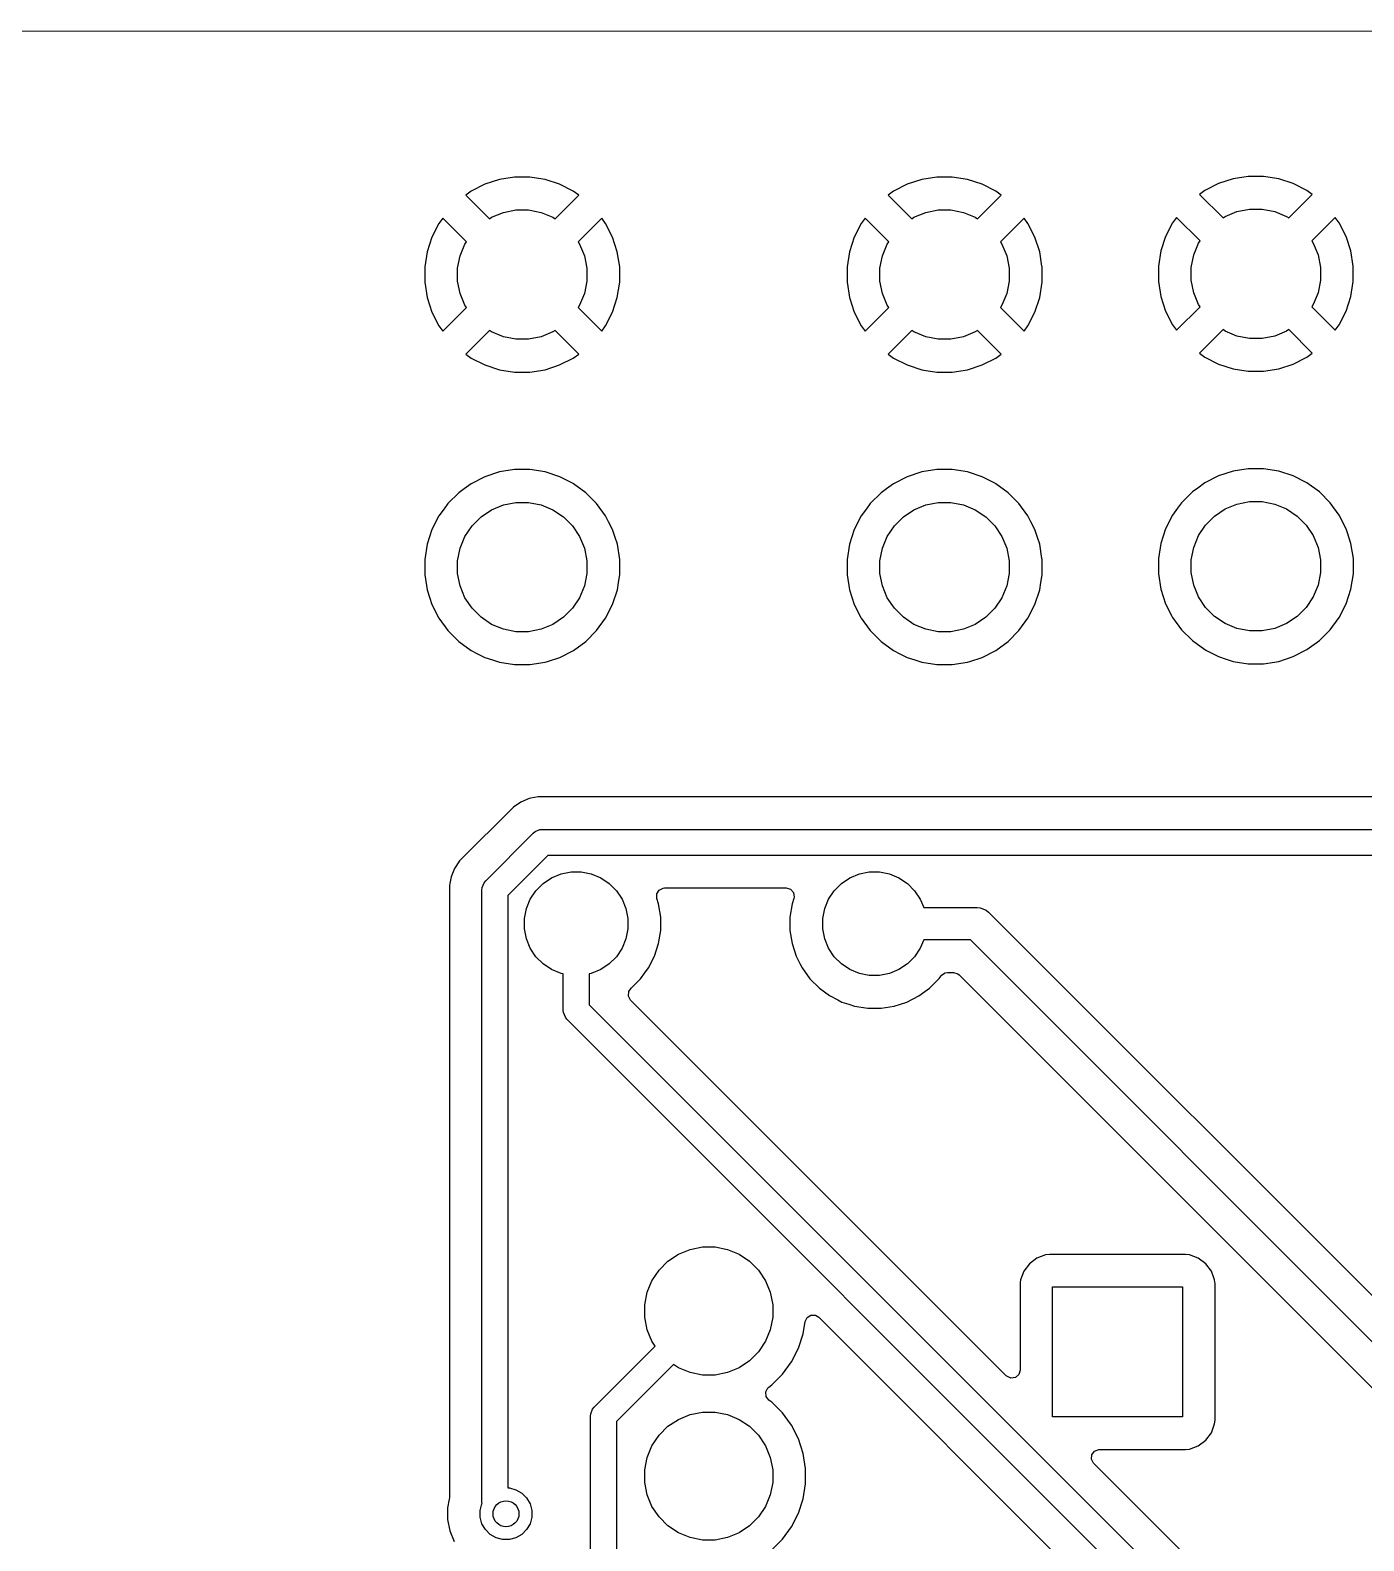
# Model space of a CAD drawing. Extents: x 3.9 to 7.62, y -4.5 to -1.2.
# Drawn here: x 4.751 to 5.559, y -2.116 to -1.201 of the extents above; entities that cross this region are included whole.
import ezdxf

# ---------------------------------------------------------------- set-up
doc = ezdxf.new("R2010")
doc.units = 0
doc.header["$MEASUREMENT"] = 0
doc.layers.add('BLACK', color=7, linetype='CONTINUOUS')

msp = doc.modelspace()

# ---------------------------------------------------------------- linework, layer by layer
at = {"layer": 'BLACK', "linetype": 'CONTINUOUS'}
for p, q in [((4.04539, -1.20157), (7.47035, -1.20084)), ((5.04456, -1.28986), (5.03538, -1.29132)), ((5.05386, -1.28986), (5.04456, -1.28986)), ((5.06304, -1.29132), (5.05386, -1.28986)), ((5.30047, -1.28986), (5.29129, -1.29132)), ((5.30977, -1.28986), (5.30047, -1.28986)), ((5.31895, -1.29132), (5.30977, -1.28986)), ((5.48905, -1.28937), (5.47987, -1.29082)), ((5.49835, -1.28937), (5.48905, -1.28937)), ((5.50753, -1.29082), (5.49835, -1.28937)), ((5.01826, -1.29841), (5.015, -1.30078)), ((5.02654, -1.29419), (5.01826, -1.29841)), ((5.03538, -1.29132), (5.02654, -1.29419)), ((5.07188, -1.29419), (5.06304, -1.29132)), ((5.06304, -1.29132), (5.06304, -1.29132)), ((5.08016, -1.29841), (5.07188, -1.29419)), ((5.08343, -1.30078), (5.08016, -1.29841)), ((5.27417, -1.29841), (5.2709, -1.30078)), ((5.28245, -1.29419), (5.27417, -1.29841)), ((5.29129, -1.29132), (5.28245, -1.29419)), ((5.32779, -1.29419), (5.31895, -1.29132)), ((5.31895, -1.29132), (5.31895, -1.29132)), ((5.33607, -1.29841), (5.32779, -1.29419)), ((5.33933, -1.30078), (5.33607, -1.29841)), ((5.46275, -1.29792), (5.45948, -1.30029)), ((5.47103, -1.2937), (5.46275, -1.29792)), ((5.47987, -1.29082), (5.47103, -1.2937)), ((5.51637, -1.2937), (5.50753, -1.29082)), ((5.50753, -1.29082), (5.50753, -1.29082)), ((5.52465, -1.29792), (5.51637, -1.2937)), ((5.52792, -1.30029), (5.52465, -1.29792)), ((5.015, -1.30078), (5.02931, -1.31509)), ((5.06912, -1.31509), (5.08343, -1.30078)), ((5.08343, -1.30078), (5.08343, -1.30078)), ((5.2709, -1.30078), (5.28521, -1.31509)), ((5.32502, -1.31509), (5.33933, -1.30078)), ((5.33933, -1.30078), (5.33933, -1.30078)), ((5.45948, -1.30029), (5.4738, -1.3146)), ((5.5136, -1.3146), (5.52792, -1.30029)), ((5.52792, -1.30029), (5.52792, -1.30029)), ((5.00108, -1.3147), (4.9987, -1.31797)), ((5.01539, -1.32901), (5.00108, -1.3147)), ((5.02931, -1.31509), (5.03065, -1.3142)), ((5.03065, -1.3142), (5.03778, -1.31124)), ((5.03778, -1.31124), (5.04535, -1.30974)), ((5.04535, -1.30974), (5.05307, -1.30974)), ((5.05307, -1.30974), (5.06064, -1.31124)), ((5.06064, -1.31124), (5.06777, -1.3142)), ((5.06777, -1.3142), (5.06912, -1.31509)), ((5.09735, -1.3147), (5.08304, -1.32901)), ((5.09972, -1.31797), (5.09735, -1.3147)), ((5.09735, -1.3147), (5.09735, -1.3147)), ((5.25698, -1.3147), (5.25461, -1.31797)), ((5.2713, -1.32901), (5.25698, -1.3147)), ((5.28521, -1.31509), (5.28656, -1.3142)), ((5.28656, -1.3142), (5.29369, -1.31124)), ((5.29369, -1.31124), (5.30126, -1.30974)), ((5.30126, -1.30974), (5.30898, -1.30974)), ((5.30898, -1.30974), (5.31655, -1.31124)), ((5.31655, -1.31124), (5.32368, -1.3142)), ((5.32368, -1.3142), (5.32502, -1.31509)), ((5.35325, -1.3147), (5.33894, -1.32901)), ((5.35563, -1.31797), (5.35325, -1.3147)), ((5.35325, -1.3147), (5.35325, -1.3147)), ((5.44319, -1.31747), (5.43897, -1.32576)), ((5.44556, -1.31421), (5.44319, -1.31747)), ((5.45988, -1.32852), (5.44556, -1.31421)), ((5.4738, -1.3146), (5.47514, -1.3137)), ((5.47514, -1.3137), (5.48227, -1.31075)), ((5.48227, -1.31075), (5.48984, -1.30924)), ((5.48984, -1.30924), (5.49756, -1.30924)), ((5.49756, -1.30924), (5.50513, -1.31075)), ((5.50513, -1.31075), (5.51226, -1.3137)), ((5.51226, -1.3137), (5.5136, -1.3146)), ((5.54184, -1.31421), (5.52752, -1.32852)), ((5.54421, -1.31747), (5.54184, -1.31421)), ((5.54184, -1.31421), (5.54184, -1.31421)), ((5.54843, -1.32576), (5.54421, -1.31747)), ((4.99448, -1.32625), (4.99161, -1.33509)), ((4.9987, -1.31797), (4.99448, -1.32625)), ((5.10394, -1.32625), (5.09972, -1.31797)), ((5.10681, -1.33509), (5.10394, -1.32625)), ((5.25039, -1.32625), (5.24752, -1.33509)), ((5.25461, -1.31797), (5.25039, -1.32625)), ((5.35985, -1.32625), (5.35563, -1.31797)), ((5.36272, -1.33509), (5.35985, -1.32625)), ((5.43897, -1.32576), (5.4361, -1.3346)), ((5.5513, -1.3346), (5.54843, -1.32576)), ((4.99161, -1.33509), (4.99016, -1.34427)), ((5.01154, -1.33749), (5.01449, -1.33036)), ((5.01449, -1.33036), (5.01539, -1.32901)), ((5.08304, -1.32901), (5.08393, -1.33036)), ((5.08393, -1.33036), (5.08689, -1.33749)), ((5.10827, -1.34427), (5.10681, -1.33509)), ((5.24752, -1.33509), (5.24606, -1.34427)), ((5.26744, -1.33749), (5.2704, -1.33036)), ((5.2704, -1.33036), (5.2713, -1.32901)), ((5.33894, -1.32901), (5.33984, -1.33036)), ((5.33984, -1.33036), (5.34279, -1.33749)), ((5.3641, -1.34378), (5.36272, -1.33509)), ((5.4361, -1.3346), (5.43465, -1.34378)), ((5.45603, -1.337), (5.45898, -1.32987)), ((5.45898, -1.32987), (5.45988, -1.32852)), ((5.52752, -1.32852), (5.52842, -1.32987)), ((5.52842, -1.32987), (5.53138, -1.337)), ((5.55276, -1.34378), (5.5513, -1.3346)), ((4.99016, -1.34427), (4.99016, -1.35357)), ((5.01003, -1.34506), (5.01154, -1.33749)), ((5.01003, -1.35278), (5.01003, -1.34506)), ((5.08689, -1.33749), (5.08839, -1.34506)), ((5.08839, -1.34506), (5.08839, -1.35278)), ((5.10827, -1.35357), (5.10827, -1.34427)), ((5.24606, -1.34427), (5.24606, -1.35357)), ((5.26594, -1.34506), (5.26744, -1.33749)), ((5.26594, -1.35278), (5.26594, -1.34506)), ((5.34279, -1.33749), (5.3443, -1.34506)), ((5.3443, -1.34506), (5.3443, -1.35278)), ((5.36417, -1.34427), (5.3641, -1.34378)), ((5.36417, -1.35357), (5.36417, -1.34427)), ((5.36417, -1.34427), (5.36417, -1.34427)), ((5.43465, -1.34378), (5.43465, -1.35307)), ((5.45452, -1.34457), (5.45603, -1.337)), ((5.45452, -1.35228), (5.45452, -1.34457)), ((5.53138, -1.337), (5.53288, -1.34457)), ((5.53288, -1.34457), (5.53288, -1.35228)), ((5.55276, -1.35307), (5.55276, -1.34378)), ((4.99016, -1.35357), (4.99161, -1.36275)), ((5.01154, -1.36035), (5.01003, -1.35278)), ((5.08839, -1.35278), (5.08689, -1.36035)), ((5.10681, -1.36275), (5.10827, -1.35357)), ((5.24606, -1.35357), (5.24752, -1.36275)), ((5.26744, -1.36035), (5.26594, -1.35278)), ((5.3443, -1.35278), (5.34279, -1.36035)), ((5.36272, -1.36275), (5.36417, -1.35357)), ((5.43465, -1.35307), (5.4361, -1.36225)), ((5.45603, -1.35985), (5.45452, -1.35228)), ((5.53288, -1.35228), (5.53138, -1.35985)), ((5.5513, -1.36225), (5.55276, -1.35307)), ((4.99161, -1.36275), (4.99448, -1.37159)), ((5.01449, -1.36748), (5.01154, -1.36035)), ((5.08689, -1.36035), (5.08393, -1.36748)), ((5.10394, -1.37159), (5.10681, -1.36275)), ((5.24752, -1.36275), (5.25039, -1.37159)), ((5.2704, -1.36748), (5.26744, -1.36035)), ((5.34279, -1.36035), (5.33984, -1.36748)), ((5.35985, -1.37159), (5.36272, -1.36275)), ((5.4361, -1.36225), (5.43897, -1.37109)), ((5.45898, -1.36698), (5.45603, -1.35985)), ((5.53138, -1.35985), (5.52842, -1.36698)), ((5.54843, -1.37109), (5.5513, -1.36225)), ((4.99448, -1.37159), (4.9987, -1.37987)), ((5.00108, -1.38313), (5.01539, -1.36882)), ((5.01539, -1.36882), (5.01449, -1.36748)), ((5.08393, -1.36748), (5.08304, -1.36882)), ((5.08304, -1.36882), (5.09735, -1.38313)), ((5.09972, -1.37987), (5.10394, -1.37159)), ((5.25039, -1.37159), (5.25461, -1.37987)), ((5.25698, -1.38313), (5.2713, -1.36882)), ((5.2713, -1.36882), (5.2704, -1.36748)), ((5.33984, -1.36748), (5.33894, -1.36882)), ((5.33894, -1.36882), (5.35325, -1.38313)), ((5.35563, -1.37987), (5.35985, -1.37159)), ((5.43897, -1.37109), (5.44319, -1.37938)), ((5.44556, -1.38264), (5.45988, -1.36833)), ((5.45988, -1.36833), (5.45898, -1.36698)), ((5.52842, -1.36698), (5.52752, -1.36833)), ((5.52752, -1.36833), (5.54184, -1.38264)), ((5.54421, -1.37938), (5.54843, -1.37109)), ((4.9987, -1.37987), (5.00108, -1.38313)), ((5.09735, -1.38313), (5.09972, -1.37987)), ((5.09972, -1.37987), (5.09972, -1.37987)), ((5.25461, -1.37987), (5.25698, -1.38313)), ((5.35325, -1.38313), (5.35563, -1.37987)), ((5.35563, -1.37987), (5.35563, -1.37987)), ((5.44319, -1.37938), (5.44556, -1.38264)), ((5.54184, -1.38264), (5.54421, -1.37938)), ((5.54421, -1.37938), (5.54421, -1.37938)), ((5.00108, -1.38313), (5.00108, -1.38313)), ((5.02931, -1.38274), (5.015, -1.39705)), ((5.03065, -1.38364), (5.02931, -1.38274)), ((5.03778, -1.38659), (5.03065, -1.38364)), ((5.04535, -1.3881), (5.03778, -1.38659)), ((5.05307, -1.3881), (5.04535, -1.3881)), ((5.06064, -1.38659), (5.05307, -1.3881)), ((5.06777, -1.38364), (5.06064, -1.38659)), ((5.06912, -1.38274), (5.06777, -1.38364)), ((5.08343, -1.39705), (5.06912, -1.38274)), ((5.09735, -1.38313), (5.09735, -1.38313)), ((5.25698, -1.38313), (5.25698, -1.38313)), ((5.28521, -1.38274), (5.2709, -1.39705)), ((5.28656, -1.38364), (5.28521, -1.38274)), ((5.29369, -1.38659), (5.28656, -1.38364)), ((5.30126, -1.3881), (5.29369, -1.38659)), ((5.30898, -1.3881), (5.30126, -1.3881)), ((5.31655, -1.38659), (5.30898, -1.3881)), ((5.32368, -1.38364), (5.31655, -1.38659)), ((5.32502, -1.38274), (5.32368, -1.38364)), ((5.33933, -1.39705), (5.32502, -1.38274)), ((5.35325, -1.38313), (5.35325, -1.38313)), ((5.44556, -1.38264), (5.44556, -1.38264)), ((5.4738, -1.38225), (5.45948, -1.39656)), ((5.47514, -1.38315), (5.4738, -1.38225)), ((5.48227, -1.3861), (5.47514, -1.38315)), ((5.48984, -1.38761), (5.48227, -1.3861)), ((5.49756, -1.38761), (5.48984, -1.38761)), ((5.50513, -1.3861), (5.49756, -1.38761)), ((5.51226, -1.38315), (5.50513, -1.3861)), ((5.5136, -1.38225), (5.51226, -1.38315)), ((5.52792, -1.39656), (5.5136, -1.38225)), ((5.54184, -1.38264), (5.54184, -1.38264)), ((5.015, -1.39705), (5.01826, -1.39943)), ((5.01826, -1.39943), (5.02654, -1.40365)), ((5.07188, -1.40365), (5.08016, -1.39943)), ((5.08016, -1.39943), (5.08343, -1.39705)), ((5.08016, -1.39943), (5.08016, -1.39943)), ((5.08343, -1.39705), (5.08343, -1.39705)), ((5.2709, -1.39705), (5.27417, -1.39943)), ((5.27417, -1.39943), (5.28245, -1.40365)), ((5.32779, -1.40365), (5.33607, -1.39943)), ((5.33607, -1.39943), (5.33933, -1.39705)), ((5.33607, -1.39943), (5.33607, -1.39943)), ((5.33933, -1.39705), (5.33933, -1.39705)), ((5.45948, -1.39656), (5.46275, -1.39893)), ((5.46275, -1.39893), (5.47103, -1.40315)), ((5.51637, -1.40315), (5.52465, -1.39893)), ((5.52465, -1.39893), (5.52792, -1.39656)), ((5.52465, -1.39893), (5.52465, -1.39893)), ((5.52792, -1.39656), (5.52792, -1.39656)), ((5.02654, -1.40365), (5.03538, -1.40652)), ((5.03538, -1.40652), (5.03538, -1.40652)), ((5.03538, -1.40652), (5.04456, -1.40797)), ((5.04456, -1.40797), (5.05386, -1.40797)), ((5.05386, -1.40797), (5.06304, -1.40652)), ((5.06304, -1.40652), (5.07188, -1.40365)), ((5.28245, -1.40365), (5.29129, -1.40652)), ((5.29129, -1.40652), (5.29129, -1.40652)), ((5.29129, -1.40652), (5.30047, -1.40797)), ((5.30047, -1.40797), (5.30977, -1.40797)), ((5.30977, -1.40797), (5.31895, -1.40652)), ((5.31895, -1.40652), (5.32779, -1.40365)), ((5.47103, -1.40315), (5.47987, -1.40603)), ((5.47987, -1.40603), (5.47987, -1.40603)), ((5.47987, -1.40603), (5.48905, -1.40748)), ((5.48905, -1.40748), (5.49835, -1.40748)), ((5.49835, -1.40748), (5.50753, -1.40603)), ((5.50753, -1.40603), (5.51637, -1.40315)), ((5.02654, -1.47134), (5.01825, -1.47556)), ((5.03538, -1.46846), (5.02654, -1.47134)), ((5.04456, -1.46701), (5.03538, -1.46846)), ((5.05386, -1.46701), (5.04456, -1.46701)), ((5.04456, -1.46701), (5.04456, -1.46701)), ((5.06305, -1.46846), (5.05386, -1.46701)), ((5.05386, -1.46701), (5.05386, -1.46701)), ((5.07189, -1.47134), (5.06305, -1.46846)), ((5.08005, -1.47549), (5.07189, -1.47134)), ((5.28244, -1.47134), (5.27416, -1.47556)), ((5.29128, -1.46846), (5.28244, -1.47134)), ((5.30047, -1.46701), (5.29128, -1.46846)), ((5.30977, -1.46701), (5.30047, -1.46701)), ((5.30047, -1.46701), (5.30047, -1.46701)), ((5.31895, -1.46846), (5.30977, -1.46701)), ((5.30977, -1.46701), (5.30977, -1.46701)), ((5.3278, -1.47134), (5.31895, -1.46846)), ((5.33595, -1.47549), (5.3278, -1.47134)), ((5.47102, -1.47084), (5.46274, -1.47507)), ((5.47987, -1.46797), (5.47102, -1.47084)), ((5.48905, -1.46652), (5.47987, -1.46797)), ((5.49835, -1.46652), (5.48905, -1.46652)), ((5.48905, -1.46652), (5.48905, -1.46652)), ((5.50753, -1.46797), (5.49835, -1.46652)), ((5.49835, -1.46652), (5.49835, -1.46652)), ((5.51638, -1.47084), (5.50753, -1.46797)), ((5.52466, -1.47507), (5.51638, -1.47084)), ((5.01073, -1.48102), (5.00415, -1.4876)), ((5.01396, -1.47868), (5.01073, -1.48102)), ((5.01073, -1.48102), (5.01073, -1.48102)), ((5.01073, -1.48102), (5.01073, -1.48102)), ((5.01825, -1.47556), (5.01396, -1.47868)), ((5.08017, -1.47556), (5.08005, -1.47549)), ((5.0877, -1.48102), (5.08017, -1.47556)), ((5.09427, -1.4876), (5.0877, -1.48102)), ((5.26663, -1.48102), (5.26006, -1.4876)), ((5.26986, -1.47868), (5.26663, -1.48102)), ((5.26663, -1.48102), (5.26663, -1.48102)), ((5.26663, -1.48102), (5.26663, -1.48102)), ((5.27416, -1.47556), (5.26986, -1.47868)), ((5.33608, -1.47556), (5.33595, -1.47549)), ((5.3436, -1.48102), (5.33608, -1.47556)), ((5.35018, -1.4876), (5.3436, -1.48102)), ((5.45522, -1.48053), (5.44864, -1.48711)), ((5.45845, -1.47818), (5.45522, -1.48053)), ((5.45522, -1.48053), (5.45522, -1.48053)), ((5.45522, -1.48053), (5.45522, -1.48053)), ((5.46274, -1.47507), (5.45845, -1.47818)), ((5.53219, -1.48053), (5.52466, -1.47507)), ((5.53876, -1.48711), (5.53219, -1.48053)), ((5.00181, -1.49083), (4.99869, -1.49512)), ((5.00415, -1.4876), (5.00181, -1.49083)), ((5.00415, -1.4876), (5.00415, -1.4876)), ((5.00415, -1.4876), (5.00415, -1.4876)), ((5.02424, -1.49565), (5.03065, -1.49136)), ((5.03065, -1.49136), (5.03778, -1.48841)), ((5.03778, -1.48841), (5.04535, -1.4869)), ((5.04535, -1.4869), (5.05307, -1.4869)), ((5.05307, -1.4869), (5.06064, -1.48841)), ((5.06064, -1.48841), (5.06777, -1.49136)), ((5.06777, -1.49136), (5.07419, -1.49565)), ((5.09974, -1.49512), (5.09427, -1.4876)), ((5.25771, -1.49083), (5.25459, -1.49512)), ((5.26006, -1.4876), (5.25771, -1.49083)), ((5.26006, -1.4876), (5.26006, -1.4876)), ((5.26006, -1.4876), (5.26006, -1.4876)), ((5.28014, -1.49565), (5.28656, -1.49136)), ((5.28656, -1.49136), (5.29369, -1.48841)), ((5.29369, -1.48841), (5.30126, -1.4869)), ((5.30126, -1.4869), (5.30898, -1.4869)), ((5.30898, -1.4869), (5.31655, -1.48841)), ((5.31655, -1.48841), (5.32368, -1.49136)), ((5.32368, -1.49136), (5.33009, -1.49565)), ((5.35564, -1.49512), (5.35018, -1.4876)), ((5.44629, -1.49034), (5.44318, -1.49463)), ((5.44864, -1.48711), (5.44629, -1.49034)), ((5.44864, -1.48711), (5.44864, -1.48711)), ((5.44864, -1.48711), (5.44864, -1.48711)), ((5.46872, -1.49516), (5.47514, -1.49087)), ((5.47514, -1.49087), (5.48227, -1.48792)), ((5.48227, -1.48792), (5.48984, -1.48641)), ((5.48984, -1.48641), (5.49756, -1.48641)), ((5.49756, -1.48641), (5.50513, -1.48792)), ((5.50513, -1.48792), (5.51226, -1.49087)), ((5.51226, -1.49087), (5.51868, -1.49516)), ((5.54423, -1.49463), (5.53876, -1.48711)), ((4.99869, -1.49512), (4.99447, -1.50341)), ((5.01878, -1.50111), (5.02424, -1.49565)), ((5.07419, -1.49565), (5.07965, -1.50111)), ((5.10155, -1.49867), (5.09974, -1.49512)), ((5.10396, -1.50341), (5.10155, -1.49867)), ((5.25459, -1.49512), (5.25037, -1.50341)), ((5.27468, -1.50111), (5.28014, -1.49565)), ((5.33009, -1.49565), (5.33555, -1.50111)), ((5.35745, -1.49867), (5.35564, -1.49512)), ((5.35986, -1.50341), (5.35745, -1.49867)), ((5.44318, -1.49463), (5.43895, -1.50291)), ((5.45898, -1.50703), (5.46327, -1.50061)), ((5.46327, -1.50061), (5.46872, -1.49516)), ((5.51868, -1.49516), (5.52413, -1.50061)), ((5.52413, -1.50061), (5.52842, -1.50703)), ((5.54448, -1.49512), (5.54423, -1.49463)), ((5.54845, -1.50291), (5.54448, -1.49512)), ((4.99447, -1.50341), (4.99159, -1.51225)), ((5.01154, -1.51465), (5.01449, -1.50752)), ((5.01449, -1.50752), (5.01878, -1.50111)), ((5.07965, -1.50111), (5.08393, -1.50752)), ((5.08393, -1.50752), (5.08689, -1.51465)), ((5.1055, -1.50815), (5.10396, -1.50341)), ((5.10396, -1.50341), (5.10396, -1.50341)), ((5.10396, -1.50341), (5.10396, -1.50341)), ((5.10683, -1.51225), (5.1055, -1.50815)), ((5.25037, -1.50341), (5.2475, -1.51225)), ((5.26744, -1.51465), (5.2704, -1.50752)), ((5.2704, -1.50752), (5.27468, -1.50111)), ((5.33555, -1.50111), (5.33984, -1.50752)), ((5.33984, -1.50752), (5.34279, -1.51465)), ((5.36141, -1.50815), (5.35986, -1.50341)), ((5.35986, -1.50341), (5.35986, -1.50341)), ((5.35986, -1.50341), (5.35986, -1.50341)), ((5.36274, -1.51225), (5.36141, -1.50815)), ((5.43895, -1.50291), (5.43608, -1.51176)), ((5.45603, -1.51416), (5.45898, -1.50703)), ((5.52842, -1.50703), (5.53138, -1.51416)), ((5.54905, -1.50476), (5.54845, -1.50291)), ((5.54845, -1.50291), (5.54845, -1.50291)), ((5.54845, -1.50291), (5.54845, -1.50291)), ((5.55132, -1.51176), (5.54905, -1.50476)), ((4.99159, -1.51225), (4.99014, -1.52143)), ((5.01003, -1.52222), (5.01154, -1.51465)), ((5.08689, -1.51465), (5.08839, -1.52222)), ((5.10829, -1.52143), (5.10683, -1.51225)), ((5.2475, -1.51225), (5.24604, -1.52143)), ((5.26594, -1.52222), (5.26744, -1.51465)), ((5.34279, -1.51465), (5.3443, -1.52222)), ((5.36411, -1.52094), (5.36274, -1.51225)), ((5.43608, -1.51176), (5.43463, -1.52094)), ((5.45452, -1.52173), (5.45603, -1.51416)), ((5.53138, -1.51416), (5.53288, -1.52173)), ((5.55278, -1.52094), (5.55132, -1.51176)), ((4.99014, -1.52143), (4.99014, -1.53073)), ((5.01003, -1.52994), (5.01003, -1.52222)), ((5.08839, -1.52222), (5.08839, -1.52994)), ((5.10829, -1.53073), (5.10829, -1.52143)), ((5.24604, -1.52143), (5.24604, -1.53073)), ((5.26594, -1.52994), (5.26594, -1.52222)), ((5.3443, -1.52222), (5.3443, -1.52994)), ((5.36419, -1.52143), (5.36411, -1.52094)), ((5.36419, -1.53073), (5.36419, -1.52143)), ((5.43463, -1.52094), (5.43463, -1.53024)), ((5.45452, -1.52945), (5.45452, -1.52173)), ((5.53288, -1.52173), (5.53288, -1.52945)), ((5.55278, -1.53024), (5.55278, -1.52094)), ((4.99014, -1.53073), (4.99159, -1.53992)), ((5.01154, -1.53751), (5.01003, -1.52994)), ((5.08839, -1.52994), (5.08689, -1.53751)), ((5.10683, -1.53992), (5.10754, -1.53543)), ((5.10754, -1.53543), (5.10829, -1.53073)), ((5.24604, -1.53073), (5.2475, -1.53992)), ((5.26744, -1.53751), (5.26594, -1.52994)), ((5.3443, -1.52994), (5.34279, -1.53751)), ((5.36274, -1.53992), (5.36345, -1.53543)), ((5.36345, -1.53543), (5.36419, -1.53073)), ((5.43463, -1.53024), (5.43608, -1.53942)), ((5.45603, -1.53702), (5.45452, -1.52945)), ((5.45898, -1.54415), (5.45603, -1.53702)), ((5.53138, -1.53702), (5.52842, -1.54415)), ((5.53288, -1.52945), (5.53138, -1.53702)), ((5.55132, -1.53942), (5.55278, -1.53024)), ((4.99159, -1.53992), (4.99447, -1.54876)), ((5.01449, -1.54464), (5.01154, -1.53751)), ((5.01878, -1.55106), (5.01449, -1.54464)), ((5.08393, -1.54464), (5.07965, -1.55106)), ((5.08689, -1.53751), (5.08393, -1.54464)), ((5.10396, -1.54876), (5.10683, -1.53992)), ((5.2475, -1.53992), (5.25037, -1.54876)), ((5.2704, -1.54464), (5.26744, -1.53751)), ((5.27468, -1.55106), (5.2704, -1.54464)), ((5.33984, -1.54464), (5.33555, -1.55106)), ((5.34279, -1.53751), (5.33984, -1.54464)), ((5.35986, -1.54876), (5.36274, -1.53992)), ((5.43608, -1.53942), (5.43895, -1.54827)), ((5.46327, -1.55057), (5.45898, -1.54415)), ((5.52842, -1.54415), (5.52413, -1.55057)), ((5.54845, -1.54827), (5.55132, -1.53942)), ((4.99447, -1.54876), (4.99844, -1.55655)), ((5.02424, -1.55652), (5.01878, -1.55106)), ((5.07965, -1.55106), (5.07419, -1.55652)), ((5.09974, -1.55704), (5.10396, -1.54876)), ((5.25037, -1.54876), (5.25434, -1.55655)), ((5.28014, -1.55652), (5.27468, -1.55106)), ((5.33555, -1.55106), (5.33009, -1.55652)), ((5.35564, -1.55704), (5.35986, -1.54876)), ((5.43895, -1.54827), (5.44275, -1.55573)), ((5.44275, -1.55573), (5.44318, -1.55655)), ((5.46872, -1.55602), (5.46327, -1.55057)), ((5.52413, -1.55057), (5.51868, -1.55602)), ((5.54423, -1.55655), (5.54845, -1.54827)), ((4.99844, -1.55655), (4.99869, -1.55704)), ((4.99869, -1.55704), (5.00415, -1.56457)), ((5.00415, -1.56457), (5.01073, -1.57114)), ((5.03065, -1.5608), (5.02424, -1.55652)), ((5.03778, -1.56376), (5.03065, -1.5608)), ((5.04535, -1.56526), (5.03778, -1.56376)), ((5.06064, -1.56376), (5.05307, -1.56526)), ((5.06777, -1.5608), (5.06064, -1.56376)), ((5.07419, -1.55652), (5.06777, -1.5608)), ((5.0877, -1.57114), (5.09427, -1.56457)), ((5.09427, -1.56457), (5.09974, -1.55704)), ((5.25434, -1.55655), (5.25459, -1.55704)), ((5.25459, -1.55704), (5.26006, -1.56457)), ((5.26006, -1.56457), (5.26663, -1.57114)), ((5.28656, -1.5608), (5.28014, -1.55652)), ((5.29369, -1.56376), (5.28656, -1.5608)), ((5.30126, -1.56526), (5.29369, -1.56376)), ((5.31655, -1.56376), (5.30898, -1.56526)), ((5.32368, -1.5608), (5.31655, -1.56376)), ((5.33009, -1.55652), (5.32368, -1.5608)), ((5.3436, -1.57114), (5.35018, -1.56457)), ((5.35018, -1.56457), (5.35564, -1.55704)), ((5.44318, -1.55655), (5.44864, -1.56408)), ((5.44864, -1.56408), (5.45522, -1.57065)), ((5.47514, -1.56031), (5.46872, -1.55602)), ((5.48227, -1.56327), (5.47514, -1.56031)), ((5.48984, -1.56477), (5.48227, -1.56327)), ((5.49756, -1.56477), (5.48984, -1.56477)), ((5.50513, -1.56327), (5.49756, -1.56477)), ((5.51226, -1.56031), (5.50513, -1.56327)), ((5.51868, -1.55602), (5.51226, -1.56031)), ((5.53219, -1.57065), (5.53876, -1.56408)), ((5.53876, -1.56408), (5.54423, -1.55655)), ((5.01073, -1.57114), (5.01825, -1.57661)), ((5.05307, -1.56526), (5.04535, -1.56526)), ((5.08017, -1.57661), (5.0877, -1.57114)), ((5.26663, -1.57114), (5.27416, -1.57661)), ((5.30898, -1.56526), (5.30126, -1.56526)), ((5.33608, -1.57661), (5.3436, -1.57114)), ((5.45522, -1.57065), (5.46274, -1.57612)), ((5.52466, -1.57612), (5.53219, -1.57065)), ((5.01825, -1.57661), (5.02217, -1.5786)), ((5.02217, -1.5786), (5.02654, -1.58083)), ((5.02654, -1.58083), (5.02654, -1.58083)), ((5.02654, -1.58083), (5.02654, -1.58083)), ((5.02654, -1.58083), (5.03128, -1.58237)), ((5.03128, -1.58237), (5.03538, -1.5837)), ((5.06456, -1.58321), (5.07189, -1.58083)), ((5.07189, -1.58083), (5.08017, -1.57661)), ((5.27416, -1.57661), (5.27807, -1.5786)), ((5.27807, -1.5786), (5.28244, -1.58083)), ((5.28244, -1.58083), (5.28244, -1.58083)), ((5.28244, -1.58083), (5.28244, -1.58083)), ((5.28244, -1.58083), (5.28718, -1.58237)), ((5.28718, -1.58237), (5.29128, -1.5837)), ((5.32047, -1.58321), (5.32779, -1.58083)), ((5.32779, -1.58083), (5.33608, -1.57661)), ((5.46274, -1.57612), (5.4637, -1.57661)), ((5.4637, -1.57661), (5.47102, -1.58034)), ((5.47102, -1.58034), (5.47102, -1.58034)), ((5.47102, -1.58034), (5.47102, -1.58034)), ((5.47102, -1.58034), (5.47576, -1.58188)), ((5.47576, -1.58188), (5.47987, -1.58321)), ((5.50753, -1.58321), (5.51638, -1.58034)), ((5.51638, -1.58034), (5.52466, -1.57612)), ((5.03538, -1.5837), (5.04456, -1.58516)), ((5.04456, -1.58516), (5.04456, -1.58516)), ((5.04456, -1.58516), (5.05386, -1.58516)), ((5.05386, -1.58516), (5.06305, -1.5837)), ((5.06305, -1.5837), (5.06456, -1.58321)), ((5.29128, -1.5837), (5.30047, -1.58516)), ((5.30047, -1.58516), (5.30047, -1.58516)), ((5.30047, -1.58516), (5.30977, -1.58516)), ((5.30977, -1.58516), (5.31895, -1.5837)), ((5.31895, -1.5837), (5.32047, -1.58321)), ((5.47987, -1.58321), (5.48905, -1.58467)), ((5.48905, -1.58467), (5.48905, -1.58467)), ((5.48905, -1.58467), (5.49835, -1.58467)), ((5.49835, -1.58467), (5.50753, -1.58321)), ((5.05877, -1.6653), (5.0545, -1.66614)), ((7.14569, -1.6653), (5.05877, -1.6653)), ((5.05877, -1.6653), (5.05877, -1.6653)), ((5.04391, -1.67145), (5.01122, -1.70414)), ((5.04843, -1.66843), (5.04391, -1.67145)), ((5.05344, -1.66636), (5.04843, -1.66843)), ((5.0545, -1.66614), (5.05344, -1.66636)), ((5.05344, -1.66636), (5.05344, -1.66636)), ((5.0545, -1.66614), (5.0545, -1.66614)), ((5.02707, -1.71616), (5.05592, -1.68731)), ((5.05592, -1.68731), (5.05711, -1.68633)), ((5.05711, -1.68633), (5.05995, -1.68515)), ((5.05995, -1.68515), (5.06149, -1.685)), ((5.06149, -1.685), (7.14297, -1.685)), ((5.06475, -1.70075), (5.04051, -1.72499)), ((7.13971, -1.70075), (5.06475, -1.70075)), ((5.0082, -1.70866), (5.00612, -1.71368)), ((5.01122, -1.70414), (5.0082, -1.70866)), ((5.07275, -1.71199), (5.0788, -1.71078)), ((5.0788, -1.71078), (5.08498, -1.71078)), ((5.08498, -1.71078), (5.09103, -1.71199)), ((5.25346, -1.71199), (5.25951, -1.71078)), ((5.25951, -1.71078), (5.26569, -1.71078)), ((5.26569, -1.71078), (5.27174, -1.71199)), ((5.00532, -1.71769), (5.00506, -1.71901)), ((5.00506, -1.71901), (5.00506, -2.08989)), ((5.00612, -1.71368), (5.00532, -1.71769)), ((5.00532, -1.71769), (5.00532, -1.71769)), ((5.00612, -1.71368), (5.00612, -1.71368)), ((5.02476, -1.72173), (5.02492, -1.72019)), ((5.02492, -1.72019), (5.02609, -1.71735)), ((5.02609, -1.71735), (5.02707, -1.71616)), ((5.05754, -1.72215), (5.06191, -1.71778)), ((5.06191, -1.71778), (5.06704, -1.71435)), ((5.06704, -1.71435), (5.07275, -1.71199)), ((5.09103, -1.71199), (5.09674, -1.71435)), ((5.09674, -1.71435), (5.10187, -1.71778)), ((5.10187, -1.71778), (5.10624, -1.72215)), ((5.13457, -1.72052), (5.1354, -1.72045)), ((5.1354, -1.72045), (5.20909, -1.72045)), ((5.20909, -1.72045), (5.21172, -1.72123)), ((5.23825, -1.72215), (5.24262, -1.71778)), ((5.24262, -1.71778), (5.24775, -1.71435)), ((5.24775, -1.71435), (5.25346, -1.71199)), ((5.27174, -1.71199), (5.27745, -1.71435)), ((5.27745, -1.71435), (5.28258, -1.71778)), ((5.28258, -1.71778), (5.28695, -1.72215)), ((5.02476, -2.09287), (5.02476, -1.72173)), ((5.04051, -1.72499), (5.04051, -2.08399)), ((5.05175, -1.73298), (5.05411, -1.72728)), ((5.05411, -1.72728), (5.05754, -1.72215)), ((5.10624, -1.72215), (5.10967, -1.72728)), ((5.10967, -1.72728), (5.11203, -1.73298)), ((5.13068, -1.72409), (5.1321, -1.72174)), ((5.13076, -1.72684), (5.13068, -1.72409)), ((5.13183, -1.73014), (5.13076, -1.72684)), ((5.1321, -1.72174), (5.13457, -1.72052)), ((5.21172, -1.72123), (5.21353, -1.72331)), ((5.21373, -1.72684), (5.21266, -1.73014)), ((5.21353, -1.72331), (5.21392, -1.72603)), ((5.21392, -1.72603), (5.21373, -1.72684)), ((5.23246, -1.73298), (5.23482, -1.72728)), ((5.23482, -1.72728), (5.23825, -1.72215)), ((5.28695, -1.72215), (5.29038, -1.72728)), ((5.29038, -1.72728), (5.29245, -1.73228)), ((5.05055, -1.73904), (5.05175, -1.73298)), ((5.11203, -1.73298), (5.11323, -1.73904)), ((5.13309, -1.7381), (5.13183, -1.73014)), ((5.13309, -1.74616), (5.13309, -1.7381)), ((5.21266, -1.73014), (5.2114, -1.7381)), ((5.2114, -1.7381), (5.2114, -1.74616)), ((5.23125, -1.73904), (5.23246, -1.73298)), ((5.29245, -1.73228), (5.3248, -1.73228)), ((5.3248, -1.73228), (5.32672, -1.73247)), ((5.32672, -1.73247), (5.33027, -1.73394)), ((5.33027, -1.73394), (5.33027, -1.73394)), ((5.33027, -1.73394), (5.33176, -1.73517)), ((5.33176, -1.73517), (5.58834, -1.99174)), ((5.05055, -1.74521), (5.05055, -1.73904)), ((5.05175, -1.75127), (5.05055, -1.74521)), ((5.11323, -1.74521), (5.11203, -1.75127)), ((5.11323, -1.73904), (5.11323, -1.74521)), ((5.13183, -1.75412), (5.13309, -1.74616)), ((5.2114, -1.74616), (5.21266, -1.75412)), ((5.23125, -1.74521), (5.23125, -1.73904)), ((5.23246, -1.75127), (5.23125, -1.74521)), ((5.05411, -1.75697), (5.05175, -1.75127)), ((5.05754, -1.76211), (5.05411, -1.75697)), ((5.10967, -1.75697), (5.10624, -1.76211)), ((5.11203, -1.75127), (5.10967, -1.75697)), ((5.12934, -1.76178), (5.13183, -1.75412)), ((5.21266, -1.75412), (5.21515, -1.76178)), ((5.23482, -1.75697), (5.23246, -1.75127)), ((5.23825, -1.76211), (5.23482, -1.75697)), ((5.29038, -1.75697), (5.28695, -1.76211)), ((5.29245, -1.75197), (5.29038, -1.75697)), ((5.32073, -1.75197), (5.29245, -1.75197)), ((5.5773, -2.00854), (5.32073, -1.75197)), ((5.06191, -1.76647), (5.05754, -1.76211)), ((5.10624, -1.76211), (5.10187, -1.76647)), ((5.12568, -1.76896), (5.12934, -1.76178)), ((5.21515, -1.76178), (5.21745, -1.76629)), ((5.24262, -1.76647), (5.23825, -1.76211)), ((5.28695, -1.76211), (5.28258, -1.76647)), ((5.06704, -1.7699), (5.06191, -1.76647)), ((5.07275, -1.77227), (5.06704, -1.7699)), ((5.07402, -1.77252), (5.07275, -1.77227)), ((5.07402, -1.79449), (5.07402, -1.77252)), ((5.09103, -1.77227), (5.08976, -1.77252)), ((5.08976, -1.77252), (5.08976, -1.79123)), ((5.09674, -1.7699), (5.09103, -1.77227)), ((5.10187, -1.76647), (5.09674, -1.7699)), ((5.12094, -1.77548), (5.1235, -1.77196)), ((5.1235, -1.77196), (5.12568, -1.76896)), ((5.21745, -1.76629), (5.2186, -1.76856)), ((5.2186, -1.76856), (5.21881, -1.76896)), ((5.21881, -1.76896), (5.22354, -1.77548)), ((5.24775, -1.7699), (5.24262, -1.76647)), ((5.25346, -1.77227), (5.24775, -1.7699)), ((5.25951, -1.77347), (5.25346, -1.77227)), ((5.26569, -1.77347), (5.25951, -1.77347)), ((5.27174, -1.77227), (5.26569, -1.77347)), ((5.27745, -1.7699), (5.27174, -1.77227)), ((5.28258, -1.76647), (5.27745, -1.7699)), ((5.30165, -1.77548), (5.30176, -1.77534)), ((5.30176, -1.77534), (5.30296, -1.77369)), ((5.30296, -1.77369), (5.30313, -1.77355)), ((5.30313, -1.77355), (5.30322, -1.77336)), ((5.30322, -1.77336), (5.3042, -1.77272)), ((5.3042, -1.77272), (5.30513, -1.77201)), ((5.30513, -1.77201), (5.3054, -1.77196)), ((5.3054, -1.77196), (5.30553, -1.77187)), ((5.30553, -1.77187), (5.30691, -1.77167)), ((5.30691, -1.77167), (5.31054, -1.77167)), ((5.31054, -1.77167), (5.31318, -1.77245)), ((5.31318, -1.77245), (5.31399, -1.7731)), ((5.31399, -1.7731), (5.56542, -2.02453)), ((5.11353, -1.78603), (5.11372, -1.78329)), ((5.11372, -1.78329), (5.11513, -1.78128)), ((5.11513, -1.78128), (5.11524, -1.78118)), ((5.11524, -1.78118), (5.12094, -1.77548)), ((5.11524, -1.78118), (5.11524, -1.78118)), ((5.12094, -1.77548), (5.12094, -1.77548)), ((5.12094, -1.77548), (5.12094, -1.77548)), ((5.22354, -1.77548), (5.22924, -1.78118)), ((5.22924, -1.78118), (5.23534, -1.78561)), ((5.28943, -1.78592), (5.29309, -1.78326)), ((5.29309, -1.78326), (5.29595, -1.78118)), ((5.29595, -1.78118), (5.30165, -1.77548)), ((5.29595, -1.78118), (5.29595, -1.78118)), ((5.29595, -1.78118), (5.29595, -1.78118)), ((5.08976, -1.79123), (5.52447, -2.22593)), ((5.11485, -1.78844), (5.11353, -1.78603)), ((5.3425, -2.01609), (5.11485, -1.78844)), ((5.23534, -1.78561), (5.23576, -1.78592)), ((5.23576, -1.78592), (5.24034, -1.78825)), ((5.24034, -1.78825), (5.24294, -1.78958)), ((5.24294, -1.78958), (5.24294, -1.78958)), ((5.24294, -1.78958), (5.24294, -1.78958)), ((5.24294, -1.78958), (5.24705, -1.79091)), ((5.24705, -1.79091), (5.25061, -1.79207)), ((5.25061, -1.79207), (5.25459, -1.7927)), ((5.25459, -1.7927), (5.25857, -1.79333)), ((5.25857, -1.79333), (5.25857, -1.79333)), ((5.25857, -1.79333), (5.26663, -1.79333)), ((5.26663, -1.79333), (5.27459, -1.79207)), ((5.26663, -1.79333), (5.26663, -1.79333)), ((5.27459, -1.79207), (5.28225, -1.78958)), ((5.28225, -1.78958), (5.28943, -1.78592)), ((5.07417, -1.79602), (5.07402, -1.79449)), ((5.07534, -1.79886), (5.07417, -1.79602)), ((5.07632, -1.80006), (5.07534, -1.79886)), ((5.51102, -2.23476), (5.07632, -1.80006)), ((5.14383, -1.9424), (5.15089, -1.93947)), ((5.15089, -1.93947), (5.15838, -1.93798)), ((5.15838, -1.93798), (5.16603, -1.93798)), ((5.16603, -1.93798), (5.17352, -1.93947)), ((5.17352, -1.93947), (5.18058, -1.9424)), ((5.13208, -1.95205), (5.13748, -1.94664)), ((5.13748, -1.94664), (5.14383, -1.9424)), ((5.18058, -1.9424), (5.18693, -1.94664)), ((5.18693, -1.94664), (5.19233, -1.95205)), ((5.35646, -1.94814), (5.35306, -1.95267)), ((5.36099, -1.94474), (5.35646, -1.94814)), ((5.35646, -1.94814), (5.35646, -1.94814)), ((5.3663, -1.94276), (5.36099, -1.94474)), ((5.36099, -1.94474), (5.36099, -1.94474)), ((5.36865, -1.94251), (5.3663, -1.94276)), ((5.45116, -1.94251), (5.36865, -1.94251)), ((5.36865, -1.94251), (5.36865, -1.94251)), ((5.45351, -1.94276), (5.45116, -1.94251)), ((5.45116, -1.94251), (5.45116, -1.94251)), ((5.45116, -1.94251), (5.45116, -1.94251)), ((5.45116, -1.94251), (5.45116, -1.94251)), ((5.45882, -1.94474), (5.45351, -1.94276)), ((5.45351, -1.94276), (5.45351, -1.94276)), ((5.46335, -1.94814), (5.45882, -1.94474)), ((5.45882, -1.94474), (5.45882, -1.94474)), ((5.46675, -1.95267), (5.46335, -1.94814)), ((5.46335, -1.94814), (5.46335, -1.94814)), ((5.12783, -1.9584), (5.13208, -1.95205)), ((5.19233, -1.95205), (5.19658, -1.9584)), ((5.35108, -1.95798), (5.35092, -1.95954)), ((5.35306, -1.95267), (5.35108, -1.95798)), ((5.35306, -1.95267), (5.35306, -1.95267)), ((5.46823, -1.95665), (5.46675, -1.95267)), ((5.46675, -1.95267), (5.46675, -1.95267)), ((5.46873, -1.95798), (5.46823, -1.95665)), ((5.46898, -1.96033), (5.46873, -1.95798)), ((5.12342, -1.97295), (5.12491, -1.96546)), ((5.12491, -1.96546), (5.12783, -1.9584)), ((5.19658, -1.9584), (5.1995, -1.96546)), ((5.1995, -1.96546), (5.20099, -1.97295)), ((5.35092, -1.95954), (5.35083, -1.96033)), ((5.35083, -1.96033), (5.35083, -1.96033)), ((5.35083, -1.96033), (5.35083, -2.01264)), ((5.37054, -2.04095), (5.37054, -1.96221)), ((5.37054, -1.96221), (5.44928, -1.96221)), ((5.44928, -1.96221), (5.44928, -2.04095)), ((5.46898, -2.04284), (5.46898, -1.96033)), ((5.12342, -1.98059), (5.12342, -1.97295)), ((5.20099, -1.97295), (5.20099, -1.98059)), ((5.12491, -1.98809), (5.12342, -1.98059)), ((5.20099, -1.98059), (5.1995, -1.98809)), ((5.21944, -1.99051), (5.2206, -1.98317)), ((5.2206, -1.98317), (5.22178, -1.98068)), ((5.22178, -1.98068), (5.22412, -1.97923)), ((5.22412, -1.97923), (5.22687, -1.97927)), ((5.22687, -1.97927), (5.22888, -1.98048)), ((5.22888, -1.98048), (5.48989, -2.24149)), ((5.12783, -1.99514), (5.12491, -1.98809)), ((5.1995, -1.98809), (5.19658, -1.99514)), ((5.21659, -1.9993), (5.21944, -1.99051)), ((5.09286, -2.03498), (5.12978, -1.99806)), ((5.12978, -1.99806), (5.12783, -1.99514)), ((5.19233, -2.0015), (5.18693, -2.0069)), ((5.19658, -1.99514), (5.19233, -2.0015)), ((5.21239, -2.00753), (5.21659, -1.9993)), ((5.14091, -2.0092), (5.1063, -2.04381)), ((5.14383, -2.01115), (5.14091, -2.0092)), ((5.15089, -2.01407), (5.14383, -2.01115)), ((5.18058, -2.01115), (5.17352, -2.01407)), ((5.18693, -2.0069), (5.18058, -2.01115)), ((5.20696, -2.015), (5.21239, -2.00753)), ((5.35083, -2.01264), (5.35006, -2.01528)), ((5.15838, -2.01556), (5.15089, -2.01407)), ((5.16603, -2.01556), (5.15838, -2.01556)), ((5.17352, -2.01407), (5.16603, -2.01556)), ((5.19866, -2.02282), (5.20043, -2.02153)), ((5.20043, -2.02153), (5.20696, -2.015)), ((5.20043, -2.02153), (5.20043, -2.02153)), ((5.20043, -2.02153), (5.20043, -2.02153)), ((5.34275, -2.01633), (5.3425, -2.01609)), ((5.34525, -2.01747), (5.34275, -2.01633)), ((5.34798, -2.01708), (5.34525, -2.01747)), ((5.35006, -2.01528), (5.34798, -2.01708)), ((5.19674, -2.0258), (5.19802, -2.02337)), ((5.19698, -2.02854), (5.19674, -2.0258)), ((5.19866, -2.03072), (5.19698, -2.02854)), ((5.19802, -2.02337), (5.19866, -2.02282)), ((5.20043, -2.03201), (5.19866, -2.03072)), ((5.09055, -2.04055), (5.0907, -2.03902)), ((5.09055, -2.8248), (5.09055, -2.04055)), ((5.0907, -2.03902), (5.09188, -2.03618)), ((5.09188, -2.03618), (5.09286, -2.03498)), ((5.14383, -2.0424), (5.15089, -2.03947)), ((5.15089, -2.03947), (5.15838, -2.03798)), ((5.15838, -2.03798), (5.16603, -2.03798)), ((5.16603, -2.03798), (5.17352, -2.03947)), ((5.17352, -2.03947), (5.18058, -2.0424)), ((5.20696, -2.03854), (5.20043, -2.03201)), ((5.21008, -2.04284), (5.20696, -2.03854)), ((5.20696, -2.03854), (5.20696, -2.03854)), ((5.1063, -2.04381), (5.1063, -2.82154)), ((5.13208, -2.05205), (5.13748, -2.04664)), ((5.13748, -2.04664), (5.14383, -2.0424)), ((5.18058, -2.0424), (5.18693, -2.04664)), ((5.18693, -2.04664), (5.19233, -2.05205)), ((5.21239, -2.04602), (5.21008, -2.04284)), ((5.21659, -2.05425), (5.21239, -2.04602)), ((5.44928, -2.04095), (5.37054, -2.04095)), ((5.46675, -2.05049), (5.46873, -2.04518)), ((5.46873, -2.04518), (5.46898, -2.04284)), ((5.12491, -2.06546), (5.12783, -2.0584)), ((5.12783, -2.0584), (5.13208, -2.05205)), ((5.19233, -2.05205), (5.19658, -2.0584)), ((5.19658, -2.0584), (5.1995, -2.06546)), ((5.21944, -2.06303), (5.21659, -2.05425)), ((5.45351, -2.06041), (5.45882, -2.05843)), ((5.45882, -2.05843), (5.46335, -2.05503)), ((5.46335, -2.05503), (5.46675, -2.05049)), ((5.12342, -2.07295), (5.12491, -2.06546)), ((5.1995, -2.06546), (5.20099, -2.07295)), ((5.22089, -2.07215), (5.21944, -2.06303)), ((5.39408, -2.06658), (5.39427, -2.06383)), ((5.3954, -2.06899), (5.39408, -2.06658)), ((5.39427, -2.06383), (5.39592, -2.06163)), ((5.39592, -2.06163), (5.3985, -2.06067)), ((5.3985, -2.06067), (5.39885, -2.06066)), ((5.39885, -2.06066), (5.45116, -2.06066)), ((5.45116, -2.06066), (5.45351, -2.06041)), ((5.45116, -2.06066), (5.45116, -2.06066)), ((5.12342, -2.08059), (5.12342, -2.07295)), ((5.20099, -2.07295), (5.20099, -2.08059)), ((5.22089, -2.08139), (5.22089, -2.07215)), ((5.54032, -2.21392), (5.3954, -2.06899)), ((5.04051, -2.08399), (5.04143, -2.08399)), ((5.04143, -2.08399), (5.0454, -2.08506)), ((5.0454, -2.08506), (5.04896, -2.08711)), ((5.12491, -2.08809), (5.12342, -2.08059)), ((5.20099, -2.08059), (5.1995, -2.08809)), ((5.21944, -2.09051), (5.22089, -2.08139)), ((5.00497, -2.09085), (5.00392, -2.09611)), ((5.00506, -2.08989), (5.00497, -2.09085)), ((5.02376, -2.09755), (5.02482, -2.09358)), ((5.02483, -2.09356), (5.02476, -2.09287)), ((5.02482, -2.09358), (5.02483, -2.09356)), ((5.04896, -2.08711), (5.05186, -2.09002)), ((5.05186, -2.09002), (5.05392, -2.09358)), ((5.05392, -2.09358), (5.05498, -2.09755)), ((5.12783, -2.09515), (5.12491, -2.08809)), ((5.13208, -2.1015), (5.12783, -2.09515)), ((5.19658, -2.09515), (5.19233, -2.1015)), ((5.1995, -2.08809), (5.19658, -2.09515)), ((5.21659, -2.0993), (5.21944, -2.09051)), ((5.00392, -2.09611), (5.00392, -2.1031)), ((5.00392, -2.1031), (5.00528, -2.10995)), ((5.02376, -2.10166), (5.02376, -2.09755)), ((5.02482, -2.10563), (5.02376, -2.10166)), ((5.05498, -2.10166), (5.05392, -2.10563)), ((5.05498, -2.09755), (5.05498, -2.10166)), ((5.13748, -2.1069), (5.13208, -2.1015)), ((5.19233, -2.1015), (5.18693, -2.1069)), ((5.21239, -2.10753), (5.21659, -2.0993)), ((5.00528, -2.10995), (5.00528, -2.10995)), ((5.00528, -2.10995), (5.00795, -2.1164)), ((5.02688, -2.10919), (5.02482, -2.10563)), ((5.02978, -2.1121), (5.02688, -2.10919)), ((5.03334, -2.11416), (5.02978, -2.1121)), ((5.04896, -2.1121), (5.0454, -2.11416)), ((5.05186, -2.10919), (5.04896, -2.1121)), ((5.05392, -2.10563), (5.05186, -2.10919)), ((5.14383, -2.11115), (5.13748, -2.1069)), ((5.15089, -2.11407), (5.14383, -2.11115)), ((5.18058, -2.11115), (5.17352, -2.11407)), ((5.18693, -2.1069), (5.18058, -2.11115)), ((5.20696, -2.115), (5.21239, -2.10753)), ((5.03731, -2.11522), (5.03334, -2.11416)), ((5.04143, -2.11522), (5.03731, -2.11522)), ((5.0454, -2.11416), (5.04143, -2.11522)), ((5.15838, -2.11556), (5.15089, -2.11407)), ((5.16603, -2.11556), (5.15838, -2.11556)), ((5.17352, -2.11407), (5.16603, -2.11556)), ((5.20043, -2.12153), (5.20696, -2.115))]:
    msp.add_line(p, q, dxfattribs=at)
at = {"layer": 'BLACK'}
msp.add_circle((5.03937, -2.09961), 0.00787, dxfattribs=at)

doc.saveas('drawing.dxf')
